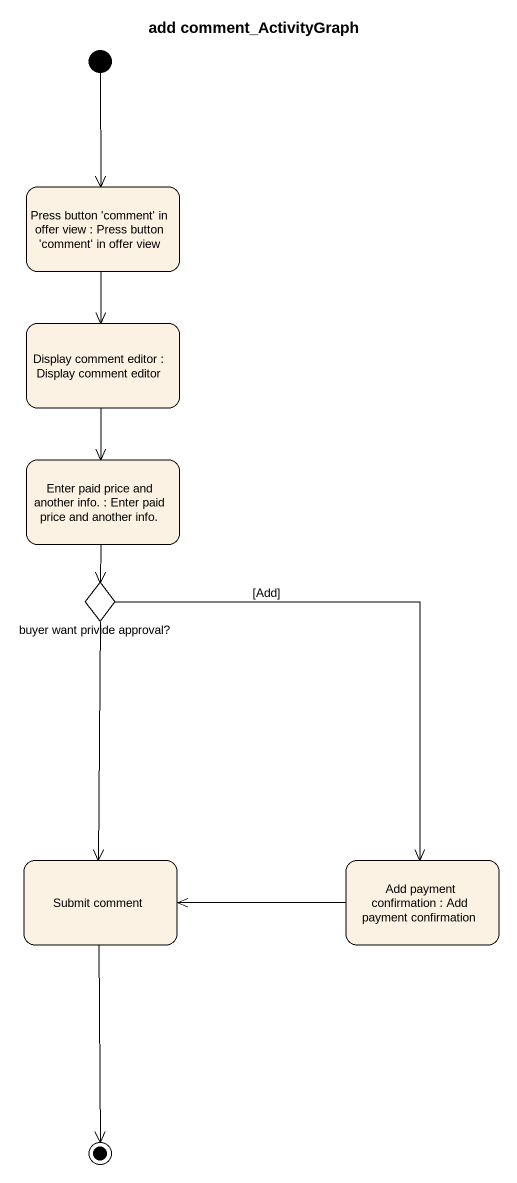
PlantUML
@startuml
title add comment_ActivityGraph
hide empty description
state "Press button 'comment' in offer view : Press button 'comment' in offer view" as Press_button_comment_in
state "Display comment editor : Display comment editor" as Display_comment_editor
state "Enter paid price and another info. : Enter paid price and another info." as Enter_paid_price_and
state "buyer want privide approval?" as buyer_want_privide_approval <<choice>>
state "Submit comment" as Submit_comment
state "Add payment confirmation : Add payment confirmation" as Add_payment_confirmation
[*] --> Press_button_comment_in
Press_button_comment_in --> Display_comment_editor
Display_comment_editor --> Enter_paid_price_and
Enter_paid_price_and --> buyer_want_privide_approval
buyer_want_privide_approval --> Submit_comment
buyer_want_privide_approval --> Add_payment_confirmation : [Add]
Add_payment_confirmation -left-> Submit_comment
Submit_comment --> [*]
@enduml
